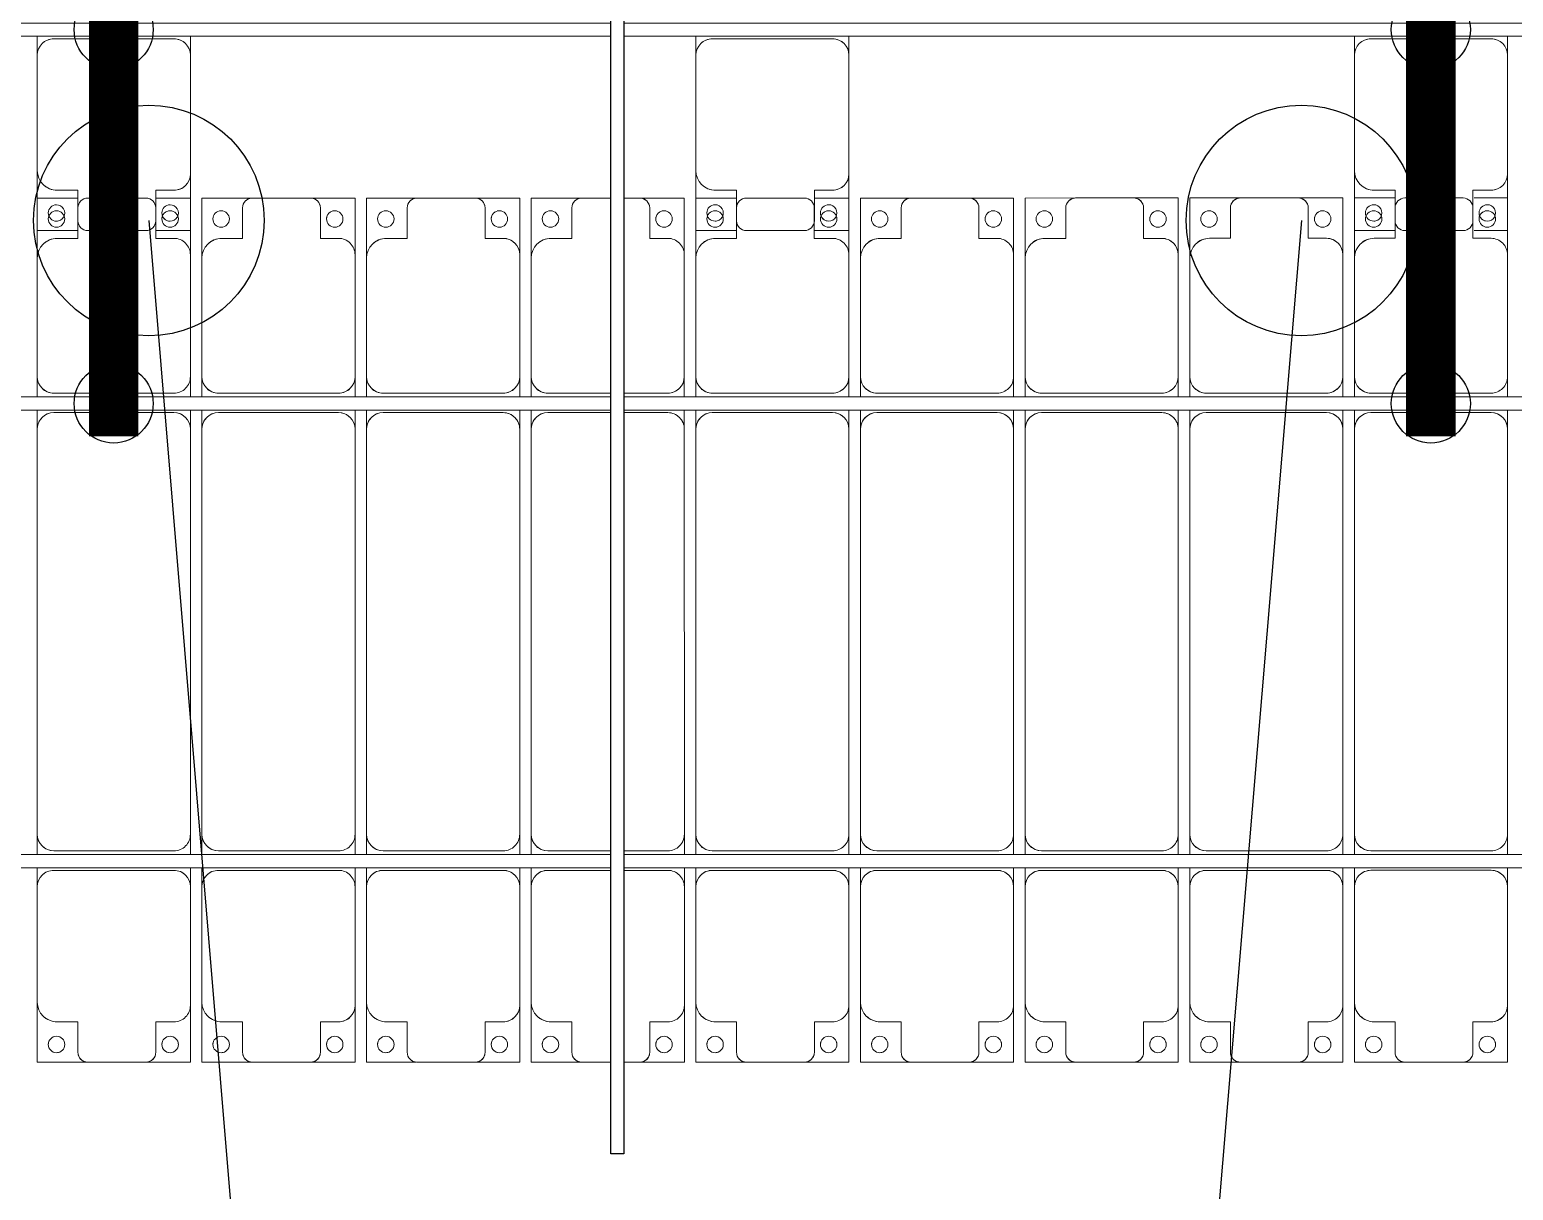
# Model space of a CAD drawing. Header units: millimetres. Extents: x -496478 to -186190, y -204059 to -87354.
# Drawn here: x -392996 to -388491, y -171108 to -167583 of the extents above; entities that cross this region are included whole.
import ezdxf

# ---------------------------------------------------------------- set-up
doc = ezdxf.new("R2010")
doc.units = ezdxf.units.MM
for name, color, linetype, lineweight in [('A-DETL-MBND', 5, 'Continuous', 9), ('A-GENM', 13, 'Continuous', 9), ('S-BEAM', 12, 'Continuous', 9)]:
    doc.layers.add(name, color=color, linetype=linetype, lineweight=lineweight)
for name, color, linetype in [('GC-BICH NEO', 6, 'Continuous'), ('GC-DAY NEO', 5, 'Continuous'), ('GC-HOP 40x60 GIA CUONG', 1, 'Continuous')]:
    doc.layers.add(name, color=color, linetype=linetype)

# ---------------------------------------------------------------- blocks, each defined once
blk = doc.blocks.new('Dải phao đi lại kèm đỡ invester - DẢI PHAO ĐI LẠI-18893-BỐ TRÍ KHUNG KẾT CẤU BÈ PIN 01')
at = {"layer": 'A-DETL-MBND', "color": 8}
for p, q in [((45758.4, 1312.2), (45881.8, 1312.2)), ((45758.4, 1129.7), (45758.4, 1312.2)), ((46088.2, 1312.2), (45911.8, 1312.2)), ((46118.2, 1312.2), (46223.4, 1312.2)), ((46223.4, 1312.2), (46223.4, 1139.7)), ((46258.4, 1312.2), (46411.8, 1312.2)), ((46258.4, 1129.7), (46258.4, 1312.2)), ((46411.8, 1312.2), (46258.4, 1312.2)), ((46588.2, 1312.2), (46411.8, 1312.2)), ((46588.2, 1312.2), (46723.4, 1312.2)), ((46723.4, 1312.2), (46588.2, 1312.2)), ((46723.4, 1312.2), (46723.4, 1139.7)), ((46758.4, 1312.2), (46910.1, 1312.2)), ((46758.4, 1129.7), (46758.4, 1312.2)), ((46910.1, 1312.2), (46758.4, 1312.2)), ((47088.2, 1312.2), (46911.8, 1312.2)), ((47088.2, 1312.2), (47223.4, 1312.2)), ((47223.4, 1312.2), (47088.2, 1312.2)), ((47223.4, 1312.2), (47223.4, 1139.7)), ((47258.4, 1312.2), (47411.8, 1312.2)), ((47258.4, 1129.7), (47258.4, 1312.2)), ((47411.8, 1312.2), (47258.4, 1312.2)), ((47500, 1312.2), (47411.8, 1312.2)), ((47588.2, 1312.2), (47540, 1312.2)), ((47588.2, 1312.2), (47723.4, 1312.2)), ((47723.4, 1312.2), (47588.2, 1312.2)), ((47723.4, 1312.2), (47723.4, 1139.7)), ((47758.4, 1312.2), (47881.8, 1312.2)), ((47758.4, 1129.7), (47758.4, 1312.2)), ((48088.2, 1312.2), (47911.8, 1312.2)), ((48118.2, 1312.2), (48223.4, 1312.2)), ((48223.4, 1312.2), (48223.4, 1139.7)), ((48258.4, 1312.2), (48411.8, 1312.2)), ((48258.4, 1129.7), (48258.4, 1312.2)), ((48411.8, 1312.2), (48258.4, 1312.2)), ((48588.2, 1312.2), (48411.8, 1312.2)), ((48588.2, 1312.2), (48723.4, 1312.2)), ((48723.4, 1312.2), (48588.2, 1312.2)), ((48723.4, 1312.2), (48723.4, 1139.7)), ((48758.4, 1312.2), (48911.8, 1312.2)), ((48758.4, 1129.7), (48758.4, 1312.2)), ((48911.8, 1312.2), (48758.4, 1312.2)), ((49088.2, 1312.2), (48911.8, 1312.2)), ((49088.2, 1312.2), (49223.4, 1312.2)), ((49223.4, 1312.2), (49088.2, 1312.2)), ((49223.4, 1312.2), (49223.4, 1139.7)), ((49258.4, 1312.2), (49411.8, 1312.2)), ((49258.4, 1129.7), (49258.4, 1312.2)), ((49411.8, 1312.2), (49258.4, 1312.2)), ((49588.2, 1312.2), (49411.8, 1312.2)), ((49588.2, 1312.2), (49723.4, 1312.2)), ((49723.4, 1312.2), (49588.2, 1312.2)), ((49723.4, 1312.2), (49723.4, 1139.7)), ((49758.4, 1312.2), (49881.8, 1312.2)), ((49758.4, 1129.7), (49758.4, 1312.2)), ((50088.2, 1312.2), (49911.8, 1312.2)), ((50121.9, 1312.2), (50223.4, 1312.2)), ((50223.4, 1312.2), (50223.4, 1139.7)), ((45881.8, 1282.2), (45881.8, 1189.7)), ((46118.2, 1189.7), (46118.2, 1282.2)), ((46381.8, 1282.2), (46381.8, 1189.7)), ((46618.2, 1189.7), (46618.2, 1282.2)), ((46881.8, 1282.2), (46881.8, 1189.7)), ((47118.2, 1189.7), (47118.2, 1282.2)), ((47381.8, 1282.2), (47381.8, 1189.7)), ((47618.2, 1189.7), (47618.2, 1282.2)), ((47881.8, 1282.2), (47881.8, 1189.7)), ((48118.2, 1189.7), (48118.2, 1282.2)), ((48381.8, 1282.2), (48381.8, 1189.7)), ((48618.2, 1189.7), (48618.2, 1282.2)), ((48881.8, 1282.2), (48881.8, 1189.7)), ((49118.2, 1189.7), (49118.2, 1282.2)), ((49381.8, 1282.2), (49381.8, 1189.7)), ((49618.2, 1189.7), (49618.2, 1282.2)), ((49881.8, 1282.2), (49881.8, 1189.7)), ((50118.2, 1189.7), (50118.2, 1282.2)), ((45881.8, 1189.7), (45818.4, 1189.7)), ((46173.4, 1189.7), (46118.2, 1189.7)), ((46381.8, 1189.7), (46318.4, 1189.7)), ((46673.4, 1189.7), (46618.2, 1189.7)), ((46881.8, 1189.7), (46818.4, 1189.7)), ((47173.4, 1189.7), (47118.2, 1189.7)), ((47381.8, 1189.7), (47318.4, 1189.7)), ((47673.4, 1189.7), (47618.2, 1189.7)), ((47881.8, 1189.7), (47818.4, 1189.7)), ((48173.4, 1189.7), (48118.2, 1189.7)), ((48381.8, 1189.7), (48318.4, 1189.7)), ((48673.4, 1189.7), (48618.2, 1189.7)), ((48881.8, 1189.7), (48818.4, 1189.7)), ((49173.4, 1189.7), (49118.2, 1189.7)), ((49381.8, 1189.7), (49318.4, 1189.7)), ((49673.4, 1189.7), (49618.2, 1189.7)), ((49881.8, 1189.7), (49818.4, 1189.7)), ((50173.4, 1189.7), (50118.2, 1189.7)), ((45758.4, 1129.7), (45758.4, 769.7)), ((46223.4, 769.7), (46223.4, 1139.7)), ((46258.4, 1129.7), (46258.4, 769.7)), ((46723.4, 769.7), (46723.4, 1139.7)), ((46758.4, 1129.7), (46758.4, 769.7)), ((47223.4, 769.7), (47223.4, 1139.7)), ((47258.4, 1129.7), (47258.4, 769.7)), ((47723.4, 769.7), (47723.4, 1139.7)), ((47758.4, 1129.7), (47758.4, 769.7)), ((48223.4, 769.7), (48223.4, 1139.7)), ((48258.4, 1129.7), (48258.4, 769.7)), ((48723.4, 769.7), (48723.4, 1139.7)), ((48758.4, 1129.7), (48758.4, 769.7)), ((49223.4, 769.7), (49223.4, 1139.7)), ((49258.4, 1129.7), (49258.4, 769.7)), ((49723.4, 769.7), (49723.4, 1139.7)), ((49758.4, 1129.7), (49758.4, 769.7)), ((50223.4, 769.7), (50223.4, 1139.7)), ((45758.4, 708), (45758.4, 769.7)), ((46223.4, 769.7), (46223.4, 708)), ((46258.4, 708), (46258.4, 769.7)), ((46723.4, 769.7), (46723.4, 708)), ((46758.4, 708), (46758.4, 769.7)), ((47223.4, 769.7), (47223.4, 708)), ((47258.4, 708), (47258.4, 769.7)), ((47723.4, 769.7), (47723.4, 708)), ((47758.4, 708), (47758.4, 769.7)), ((48223.4, 769.7), (48223.4, 708)), ((48258.4, 708), (48258.4, 769.7)), ((48723.4, 769.7), (48723.4, 708)), ((48758.4, 708), (48758.4, 769.7)), ((49223.4, 769.7), (49223.4, 708)), ((49258.4, 708), (49258.4, 769.7)), ((49723.4, 769.7), (49723.4, 708)), ((49758.4, 708), (49758.4, 769.7)), ((50223.4, 769.7), (50223.4, 708)), ((45808.4, 719.7), (46173.4, 719.7)), ((46308.4, 719.7), (46673.4, 719.7)), ((46808.4, 719.7), (47173.4, 719.7)), ((47308.4, 719.7), (47500, 719.7)), ((47540, 719.7), (47673.4, 719.7)), ((47808.4, 719.7), (48173.4, 719.7)), ((48308.4, 719.7), (48673.4, 719.7)), ((48808.4, 719.7), (49173.4, 719.7)), ((49308.4, 719.7), (49673.4, 719.7)), ((49808.4, 719.7), (50173.4, 719.7)), ((45758.4, 610.3), (45758.4, 668)), ((46173.4, 660.3), (45808.4, 660.3)), ((46223.4, 668), (46223.4, 610.3)), ((46258.4, 610.3), (46258.4, 668)), ((46673.4, 660.3), (46308.4, 660.3)), ((46723.4, 668), (46723.4, 610.3)), ((46758.4, 610.3), (46758.4, 668)), ((47173.4, 660.3), (46808.4, 660.3)), ((47223.4, 668), (47223.4, 610.3)), ((47258.4, 610.3), (47258.4, 668)), ((47500, 660.3), (47308.4, 660.3)), ((47673.4, 660.3), (47540, 660.3)), ((47723.4, 668), (47723.4, 610.3)), ((47758.4, 610.3), (47758.4, 668)), ((48173.4, 660.3), (47808.4, 660.3)), ((48223.4, 668), (48223.4, 610.3)), ((48258.4, 610.3), (48258.4, 668)), ((48673.4, 660.3), (48308.4, 660.3)), ((48723.4, 668), (48723.4, 610.3)), ((48758.4, 610.3), (48758.4, 668)), ((49173.4, 660.3), (48808.4, 660.3)), ((49223.4, 668), (49223.4, 610.3)), ((49258.4, 610.3), (49258.4, 668)), ((49673.4, 660.3), (49308.4, 660.3)), ((49723.4, 668), (49723.4, 610.3)), ((49758.4, 610.3), (49758.4, 668)), ((50173.4, 660.3), (49808.4, 660.3)), ((50223.4, 668), (50223.4, 610.3)), ((45758.4, 610.3), (45758.4, -620.3)), ((46223.4, -620.3), (46223.4, 610.3)), ((46258.4, 610.3), (46258.4, -620.3)), ((46723.4, -620.3), (46723.4, 610.3)), ((46758.4, 610.3), (46758.4, -620.3)), ((47223.4, -620.3), (47223.4, 610.3)), ((47258.4, 610.3), (47258.4, -620.3)), ((47723.4, -620.3), (47723.4, 610.3)), ((47758.4, 610.3), (47758.4, -620.3)), ((48223.4, -620.3), (48223.4, 610.3)), ((48258.4, 610.3), (48258.4, -620.3)), ((48723.4, -620.3), (48723.4, 610.3)), ((48758.4, 610.3), (48758.4, -620.3)), ((49223.4, -620.3), (49223.4, 610.3)), ((49258.4, 610.3), (49258.4, -620.3)), ((49723.4, -620.3), (49723.4, 610.3)), ((49758.4, 610.3), (49758.4, -620.3)), ((50223.4, -620.3), (50223.4, 610.3)), ((45758.4, -682), (45758.4, -620.3)), ((46223.4, -620.3), (46223.4, -682)), ((46258.4, -682), (46258.4, -620.3)), ((46723.4, -620.3), (46723.4, -682)), ((46758.4, -682), (46758.4, -620.3)), ((47223.4, -620.3), (47223.4, -682)), ((47258.4, -682), (47258.4, -620.3)), ((47723.4, -620.3), (47723.4, -682)), ((47758.4, -682), (47758.4, -620.3)), ((48223.4, -620.3), (48223.4, -682)), ((48258.4, -682), (48258.4, -620.3)), ((48723.4, -620.3), (48723.4, -682)), ((48758.4, -682), (48758.4, -620.3)), ((49223.4, -620.3), (49223.4, -682)), ((49258.4, -682), (49258.4, -620.3)), ((49723.4, -620.3), (49723.4, -682)), ((49758.4, -682), (49758.4, -620.3)), ((50223.4, -620.3), (50223.4, -682)), ((45808.4, -670.3), (46173.4, -670.3)), ((46308.4, -670.3), (46673.4, -670.3)), ((46808.4, -670.3), (47173.4, -670.3)), ((47308.4, -670.3), (47500, -670.3)), ((47540, -670.3), (47673.4, -670.3)), ((47808.4, -670.3), (48173.4, -670.3)), ((48308.4, -670.3), (48673.4, -670.3)), ((48808.4, -670.3), (49173.4, -670.3)), ((49308.4, -670.3), (49673.4, -670.3)), ((49808.4, -670.3), (50173.4, -670.3)), ((45758.4, -779.7), (45758.4, -722)), ((46173.4, -729.7), (45808.4, -729.7)), ((46223.4, -722), (46223.4, -779.7)), ((46258.4, -779.7), (46258.4, -722)), ((46673.4, -729.7), (46308.4, -729.7)), ((46723.4, -722), (46723.4, -779.7)), ((46758.4, -779.7), (46758.4, -722)), ((47173.4, -729.7), (46808.4, -729.7)), ((47223.4, -722), (47223.4, -779.7)), ((47258.4, -779.7), (47258.4, -722)), ((47500, -729.7), (47308.4, -729.7)), ((47673.4, -729.7), (47540, -729.7)), ((47723.4, -722), (47723.4, -779.7)), ((47758.4, -779.7), (47758.4, -722)), ((48173.4, -729.7), (47808.4, -729.7)), ((48223.4, -722), (48223.4, -779.7)), ((48258.4, -779.7), (48258.4, -722)), ((48673.4, -729.7), (48308.4, -729.7)), ((48723.4, -722), (48723.4, -779.7)), ((48758.4, -779.7), (48758.4, -722)), ((49173.4, -729.7), (48808.4, -729.7)), ((49223.4, -722), (49223.4, -779.7)), ((49258.4, -779.7), (49258.4, -722)), ((49673.4, -729.7), (49308.4, -729.7)), ((49723.4, -722), (49723.4, -779.7)), ((49758.4, -779.7), (49758.4, -722)), ((50173.4, -729.7), (49808.4, -729.7)), ((50223.4, -722), (50223.4, -779.7)), ((45758.4, -779.7), (45758.4, -1129.7)), ((46223.4, -1139.7), (46223.4, -779.7)), ((46258.4, -779.7), (46258.4, -1129.7)), ((46723.4, -1139.7), (46723.4, -779.7)), ((46758.4, -779.7), (46758.4, -1129.7)), ((47223.4, -1139.7), (47223.4, -779.7)), ((47258.4, -779.7), (47258.4, -1129.7)), ((47723.4, -1139.7), (47723.4, -779.7)), ((47758.4, -779.7), (47758.4, -1129.7)), ((48223.4, -1139.7), (48223.4, -779.7)), ((48258.4, -779.7), (48258.4, -1129.7)), ((48723.4, -1139.7), (48723.4, -779.7)), ((48758.4, -779.7), (48758.4, -1129.7)), ((49223.4, -1139.7), (49223.4, -779.7)), ((49258.4, -779.7), (49258.4, -1129.7)), ((49723.4, -1139.7), (49723.4, -779.7)), ((49758.4, -779.7), (49758.4, -1129.7)), ((50223.4, -1139.7), (50223.4, -779.7)), ((45758.4, -1312.2), (45758.4, -1129.7)), ((46223.4, -1139.7), (46223.4, -1312.2)), ((46258.4, -1312.2), (46258.4, -1129.7)), ((46723.4, -1139.7), (46723.4, -1312.2)), ((46758.4, -1312.2), (46758.4, -1129.7)), ((47223.4, -1139.7), (47223.4, -1312.2)), ((47258.4, -1312.2), (47258.4, -1129.7)), ((47723.4, -1139.7), (47723.4, -1312.2)), ((47758.4, -1312.2), (47758.4, -1129.7)), ((48223.4, -1139.7), (48223.4, -1312.2)), ((48258.4, -1312.2), (48258.4, -1129.7)), ((48723.4, -1139.7), (48723.4, -1312.2)), ((48758.4, -1312.2), (48758.4, -1129.7)), ((49223.4, -1139.7), (49223.4, -1312.2)), ((49258.4, -1312.2), (49258.4, -1129.7)), ((49723.4, -1139.7), (49723.4, -1312.2)), ((49758.4, -1312.2), (49758.4, -1129.7)), ((50223.4, -1139.7), (50223.4, -1312.2)), ((45818.4, -1189.7), (45881.8, -1189.7)), ((45881.8, -1189.7), (45881.8, -1282.2)), ((46118.2, -1282.2), (46118.2, -1189.7)), ((46118.2, -1189.7), (46173.4, -1189.7)), ((46318.4, -1189.7), (46381.8, -1189.7)), ((46381.8, -1189.7), (46381.8, -1282.2)), ((46618.2, -1282.2), (46618.2, -1189.7)), ((46618.2, -1189.7), (46673.4, -1189.7)), ((46818.4, -1189.7), (46881.8, -1189.7)), ((46881.8, -1189.7), (46881.8, -1282.2)), ((47118.2, -1282.2), (47118.2, -1189.7)), ((47118.2, -1189.7), (47173.4, -1189.7)), ((47318.4, -1189.7), (47381.8, -1189.7)), ((47381.8, -1189.7), (47381.8, -1282.2)), ((47618.2, -1282.2), (47618.2, -1189.7)), ((47618.2, -1189.7), (47673.4, -1189.7)), ((47818.4, -1189.7), (47881.8, -1189.7)), ((47881.8, -1189.7), (47881.8, -1282.2)), ((48118.2, -1282.2), (48118.2, -1189.7)), ((48118.2, -1189.7), (48173.4, -1189.7)), ((48318.4, -1189.7), (48381.8, -1189.7)), ((48381.8, -1189.7), (48381.8, -1282.2)), ((48618.2, -1282.2), (48618.2, -1189.7)), ((48618.2, -1189.7), (48673.4, -1189.7)), ((48818.4, -1189.7), (48881.8, -1189.7)), ((48881.8, -1189.7), (48881.8, -1282.2)), ((49118.2, -1282.2), (49118.2, -1189.7)), ((49118.2, -1189.7), (49173.4, -1189.7)), ((49318.4, -1189.7), (49381.8, -1189.7)), ((49381.8, -1189.7), (49381.8, -1282.2)), ((49618.2, -1282.2), (49618.2, -1189.7)), ((49618.2, -1189.7), (49673.4, -1189.7)), ((49818.4, -1189.7), (49881.8, -1189.7)), ((49881.8, -1189.7), (49881.8, -1282.2)), ((50118.2, -1282.2), (50118.2, -1189.7)), ((50118.2, -1189.7), (50173.4, -1189.7)), ((45911.8, -1312.2), (45758.4, -1312.2)), ((45758.4, -1312.2), (45911.8, -1312.2)), ((45911.8, -1312.2), (46088.2, -1312.2)), ((46223.4, -1312.2), (46088.2, -1312.2)), ((46088.2, -1312.2), (46223.4, -1312.2)), ((46411.8, -1312.2), (46258.4, -1312.2)), ((46258.4, -1312.2), (46411.8, -1312.2)), ((46411.8, -1312.2), (46588.2, -1312.2)), ((46723.4, -1312.2), (46588.2, -1312.2)), ((46588.2, -1312.2), (46723.4, -1312.2)), ((46910.1, -1312.2), (46758.4, -1312.2)), ((46758.4, -1312.2), (46910.1, -1312.2)), ((46911.8, -1312.2), (47088.2, -1312.2)), ((47223.4, -1312.2), (47088.2, -1312.2)), ((47088.2, -1312.2), (47223.4, -1312.2)), ((47411.8, -1312.2), (47258.4, -1312.2)), ((47258.4, -1312.2), (47411.8, -1312.2)), ((47411.8, -1312.2), (47500, -1312.2)), ((47540, -1312.2), (47588.2, -1312.2)), ((47723.4, -1312.2), (47588.2, -1312.2)), ((47588.2, -1312.2), (47723.4, -1312.2)), ((47911.8, -1312.2), (47758.4, -1312.2)), ((47758.4, -1312.2), (47911.8, -1312.2)), ((47911.8, -1312.2), (48088.2, -1312.2)), ((48223.4, -1312.2), (48088.2, -1312.2)), ((48088.2, -1312.2), (48223.4, -1312.2)), ((48411.8, -1312.2), (48258.4, -1312.2)), ((48258.4, -1312.2), (48411.8, -1312.2)), ((48411.8, -1312.2), (48588.2, -1312.2)), ((48723.4, -1312.2), (48588.2, -1312.2)), ((48588.2, -1312.2), (48723.4, -1312.2)), ((48911.8, -1312.2), (48758.4, -1312.2)), ((48758.4, -1312.2), (48911.8, -1312.2)), ((48911.8, -1312.2), (49088.2, -1312.2)), ((49223.4, -1312.2), (49088.2, -1312.2)), ((49088.2, -1312.2), (49223.4, -1312.2)), ((49411.8, -1312.2), (49258.4, -1312.2)), ((49258.4, -1312.2), (49411.8, -1312.2)), ((49411.8, -1312.2), (49588.2, -1312.2)), ((49723.4, -1312.2), (49588.2, -1312.2)), ((49588.2, -1312.2), (49723.4, -1312.2)), ((49911.8, -1312.2), (49758.4, -1312.2)), ((49758.4, -1312.2), (49911.8, -1312.2)), ((49911.8, -1312.2), (50088.2, -1312.2)), ((50223.4, -1312.2), (50088.2, -1312.2)), ((50088.2, -1312.2), (50223.4, -1312.2))]:
    blk.add_line(p, q, dxfattribs=at)
for centre, radius, start, end in [((45911.8, 1282.2), 30, 90, 180), ((46088.2, 1282.2), 30, 0, 90), ((46411.8, 1282.2), 30, 90, 180), ((46411.8, 1282.2), 30, 90, 165), ((46411.8, 1282.2), 30, 90, 105), ((46411.8, 1282.2), 30, 90, 105), ((46588.2, 1282.2), 30, 0, 90), ((46588.2, 1282.2), 30, 75, 90), ((46588.2, 1282.2), 30, 15, 90), ((46588.2, 1282.2), 30, 75, 90), ((46911.8, 1282.2), 30, 90, 180), ((46911.8, 1282.2), 30, 93.255, 165), ((46911.8, 1282.2), 30, 93.255, 105), ((46911.8, 1282.2), 30, 93.255, 105), ((47088.2, 1282.2), 30, 0, 90), ((47088.2, 1282.2), 30, 75, 90), ((47088.2, 1282.2), 30, 15, 90), ((47088.2, 1282.2), 30, 75, 90), ((47411.8, 1282.2), 30, 90, 180), ((47411.8, 1282.2), 30, 90, 165), ((47411.8, 1282.2), 30, 90, 105), ((47411.8, 1282.2), 30, 90, 105), ((47588.2, 1282.2), 30, 0, 90), ((47588.2, 1282.2), 30, 75, 90), ((47588.2, 1282.2), 30, 15, 90), ((47588.2, 1282.2), 30, 75, 90), ((47911.8, 1282.2), 30, 90, 180), ((48088.2, 1282.2), 30, 0, 90), ((48411.8, 1282.2), 30, 90, 180), ((48411.8, 1282.2), 30, 90, 165), ((48411.8, 1282.2), 30, 90, 105), ((48411.8, 1282.2), 30, 90, 105), ((48588.2, 1282.2), 30, 0, 90), ((48588.2, 1282.2), 30, 75, 90), ((48588.2, 1282.2), 30, 15, 90), ((48588.2, 1282.2), 30, 75, 90), ((48911.8, 1282.2), 30, 90, 180), ((48911.8, 1282.2), 30, 90, 165), ((48911.8, 1282.2), 30, 90, 105), ((48911.8, 1282.2), 30, 90, 105), ((49088.2, 1282.2), 30, 360, 90), ((49088.2, 1282.2), 30, 75, 90), ((49088.2, 1282.2), 30, 15, 90), ((49088.2, 1282.2), 30, 75, 90), ((49411.8, 1282.2), 30, 90, 180), ((49411.8, 1282.2), 30, 90, 165), ((49411.8, 1282.2), 30, 90, 105), ((49411.8, 1282.2), 30, 90, 105), ((49588.2, 1282.2), 30, 0, 90), ((49588.2, 1282.2), 30, 75, 90), ((49588.2, 1282.2), 30, 15, 90), ((49588.2, 1282.2), 30, 75, 90), ((49911.8, 1282.2), 30, 90, 180), ((50088.2, 1282.2), 30, 0, 90), ((45816.8, 1248.6), 25, 90, 270), ((45816.8, 1248.6), 25, 270, 90), ((46161.8, 1248.6), 25, 90, 270), ((46161.8, 1248.6), 25, 120, 135), ((46161.8, 1248.6), 25, 90, 105), ((46161.8, 1248.6), 25, 270, 90), ((46316.8, 1248.6), 25, 90, 270), ((46316.8, 1248.6), 25, 270, 90), ((46661.8, 1248.6), 25, 90, 270), ((46661.8, 1248.6), 25, 120, 135), ((46661.8, 1248.6), 25, 90, 105), ((46661.8, 1248.6), 25, 270, 90), ((46816.8, 1248.6), 25, 90, 270), ((46816.8, 1248.6), 25, 270, 90), ((47161.8, 1248.6), 25, 90, 270), ((47161.8, 1248.6), 25, 120, 135), ((47161.8, 1248.6), 25, 90, 105), ((47161.8, 1248.6), 25, 270, 90), ((47316.8, 1248.6), 25, 90, 270), ((47316.8, 1248.6), 25, 270, 90), ((47661.8, 1248.6), 25, 90, 270), ((47661.8, 1248.6), 25, 120, 135), ((47661.8, 1248.6), 25, 90, 105), ((47661.8, 1248.6), 25, 270, 90), ((47816.8, 1248.6), 25, 90, 270), ((47816.8, 1248.6), 25, 270, 90), ((48161.8, 1248.6), 25, 90, 270), ((48161.8, 1248.6), 25, 120, 135), ((48161.8, 1248.6), 25, 90, 105), ((48161.8, 1248.6), 25, 270, 90), ((48316.8, 1248.6), 25, 90, 270), ((48316.8, 1248.6), 25, 270, 90), ((48661.8, 1248.6), 25, 90, 270), ((48661.8, 1248.6), 25, 120, 135), ((48661.8, 1248.6), 25, 90, 105), ((48661.8, 1248.6), 25, 270, 90), ((48816.8, 1248.6), 25, 90, 270), ((48816.8, 1248.6), 25, 270, 90), ((49161.8, 1248.6), 25, 90, 270), ((49161.8, 1248.6), 25, 120, 135), ((49161.8, 1248.6), 25, 90, 105), ((49161.8, 1248.6), 25, 270, 90), ((49316.8, 1248.6), 25, 90, 270), ((49316.8, 1248.6), 25, 270, 90), ((49661.8, 1248.6), 25, 90, 270), ((49661.8, 1248.6), 25, 120, 135), ((49661.8, 1248.6), 25, 90, 105), ((49661.8, 1248.6), 25, 270, 90), ((49816.8, 1248.6), 25, 90, 270), ((49816.8, 1248.6), 25, 270, 90), ((50161.8, 1248.6), 25, 90, 270), ((50161.8, 1248.6), 25, 120, 135), ((50161.8, 1248.6), 25, 90, 105), ((50161.8, 1248.6), 25, 270, 90), ((46161.8, 1248.6), 25, 150, 180), ((46661.8, 1248.6), 25, 150, 180), ((47161.8, 1248.6), 25, 150, 180), ((47661.8, 1248.6), 25, 150, 180), ((48161.8, 1248.6), 25, 150, 180), ((48661.8, 1248.6), 25, 150, 180), ((49161.8, 1248.6), 25, 150, 180), ((49661.8, 1248.6), 25, 150, 180), ((50161.8, 1248.6), 25, 150, 180), ((45818.4, 1129.7), 60, 90, 180), ((45818.4, 1129.7), 60, 90, 135), ((46173.4, 1139.7), 50, 360, 90), ((46173.4, 1139.7), 50, 45, 90), ((46318.4, 1129.7), 60, 90, 180), ((46318.4, 1129.7), 60, 90, 135), ((46673.4, 1139.7), 50, 360, 90), ((46673.4, 1139.7), 50, 45, 90), ((46818.4, 1129.7), 60, 90, 180), ((46818.4, 1129.7), 60, 90, 135), ((47173.4, 1139.7), 50, 0, 90), ((47173.4, 1139.7), 50, 45, 90), ((47318.4, 1129.7), 60, 90, 180), ((47318.4, 1129.7), 60, 90, 135), ((47673.4, 1139.7), 50, 360, 90), ((47673.4, 1139.7), 50, 45, 90), ((47818.4, 1129.7), 60, 90, 180), ((47818.4, 1129.7), 60, 90, 135), ((48173.4, 1139.7), 50, 360, 90), ((48173.4, 1139.7), 50, 45, 90), ((48318.4, 1129.7), 60, 90, 180), ((48318.4, 1129.7), 60, 90, 135), ((48673.4, 1139.7), 50, 360, 90), ((48673.4, 1139.7), 50, 45, 90), ((48818.4, 1129.7), 60, 90, 180), ((48818.4, 1129.7), 60, 90, 135), ((49173.4, 1139.7), 50, 0, 90), ((49173.4, 1139.7), 50, 45, 90), ((49318.4, 1129.7), 60, 90, 180), ((49318.4, 1129.7), 60, 90, 135), ((49673.4, 1139.7), 50, 0, 90), ((49673.4, 1139.7), 50, 45, 90), ((49818.4, 1129.7), 60, 90, 180), ((49818.4, 1129.7), 60, 90, 135), ((50173.4, 1139.7), 50, 360, 90), ((50173.4, 1139.7), 50, 45, 90), ((45808.4, 769.7), 50, 180, 270), ((46173.4, 769.7), 50, 270, 0), ((46308.4, 769.7), 50, 180, 270), ((46673.4, 769.7), 50, 270, 360), ((46808.4, 769.7), 50, 180, 270), ((47173.4, 769.7), 50, 270, 360), ((47308.4, 769.7), 50, 180, 270), ((47673.4, 769.7), 50, 270, 360), ((47808.4, 769.7), 50, 180, 270), ((48173.4, 769.7), 50, 270, 360), ((48308.4, 769.7), 50, 180, 270), ((48673.4, 769.7), 50, 270, 0), ((48808.4, 769.7), 50, 180, 270), ((49173.4, 769.7), 50, 270, 360), ((49308.4, 769.7), 50, 180, 270), ((49673.4, 769.7), 50, 270, 360), ((49808.4, 769.7), 50, 180, 270), ((50173.4, 769.7), 50, 270, 0), ((45808.4, 769.7), 50, 225, 270), ((46173.4, 769.7), 50, 270, 315), ((46308.4, 769.7), 50, 225, 270), ((46673.4, 769.7), 50, 270, 315), ((46808.4, 769.7), 50, 225, 270), ((47173.4, 769.7), 50, 270, 315), ((47308.4, 769.7), 50, 225, 270), ((47673.4, 769.7), 50, 270, 315), ((47808.4, 769.7), 50, 225, 270), ((48173.4, 769.7), 50, 270, 315), ((48308.4, 769.7), 50, 225, 270), ((48673.4, 769.7), 50, 270, 315), ((48808.4, 769.7), 50, 225, 270), ((49173.4, 769.7), 50, 270, 315), ((49308.4, 769.7), 50, 225, 270), ((49673.4, 769.7), 50, 270, 315), ((49808.4, 769.7), 50, 225, 270), ((50173.4, 769.7), 50, 270, 315), ((45808.4, 610.3), 50, 90, 180), ((45808.4, 610.3), 50, 105, 180), ((46173.4, 610.3), 50, 0, 90), ((46173.4, 610.3), 50, 15, 90), ((46308.4, 610.3), 50, 90, 180), ((46308.4, 610.3), 50, 105, 180), ((46673.4, 610.3), 50, 0, 90), ((46673.4, 610.3), 50, 15, 90), ((46808.4, 610.3), 50, 90, 180), ((46808.4, 610.3), 50, 105, 180), ((47173.4, 610.3), 50, 360, 90), ((47173.4, 610.3), 50, 15, 90), ((47308.4, 610.3), 50, 90, 180), ((47308.4, 610.3), 50, 105, 180), ((47673.4, 610.3), 50, 360, 90), ((47673.4, 610.3), 50, 45, 90), ((47673.4, 610.3), 50, 15, 30), ((47808.4, 610.3), 50, 90, 180), ((47808.4, 610.3), 50, 105, 180), ((48173.4, 610.3), 50, 0, 90), ((48173.4, 610.3), 50, 15, 90), ((48308.4, 610.3), 50, 90, 180), ((48308.4, 610.3), 50, 105, 180), ((48673.4, 610.3), 50, 0, 90), ((48673.4, 610.3), 50, 15, 90), ((48808.4, 610.3), 50, 90, 180), ((48808.4, 610.3), 50, 105, 180), ((49173.4, 610.3), 50, 360, 90), ((49173.4, 610.3), 50, 15, 90), ((49308.4, 610.3), 50, 90, 180), ((49308.4, 610.3), 50, 105, 180), ((49673.4, 610.3), 50, 0, 90), ((49673.4, 610.3), 50, 15, 90), ((49808.4, 610.3), 50, 90, 180), ((49808.4, 610.3), 50, 105, 180), ((50173.4, 610.3), 50, 0, 90), ((50173.4, 610.3), 50, 15, 90), ((45808.4, -620.3), 50, 180, 270), ((46173.4, -620.3), 50, 270, 0), ((46173.4, -620.3), 50, 270, 0), ((46308.4, -620.3), 50, 180, 270), ((46673.4, -620.3), 50, 270, 0), ((46673.4, -620.3), 50, 270, 0), ((46808.4, -620.3), 50, 180, 270), ((47173.4, -620.3), 50, 270, 0), ((47173.4, -620.3), 50, 270, 0), ((47308.4, -620.3), 50, 180, 270), ((47673.4, -620.3), 50, 270, 0), ((47673.4, -620.3), 50, 323.0048, 0), ((47808.4, -620.3), 50, 180, 270), ((48173.4, -620.3), 50, 270, 0), ((48173.4, -620.3), 50, 270, 0), ((48308.4, -620.3), 50, 180, 270), ((48673.4, -620.3), 50, 270, 0), ((48673.4, -620.3), 50, 270, 0), ((48808.4, -620.3), 50, 180, 270), ((49173.4, -620.3), 50, 270, 0), ((49173.4, -620.3), 50, 270, 0), ((49308.4, -620.3), 50, 180, 270), ((49673.4, -620.3), 50, 270, 0), ((49673.4, -620.3), 50, 270, 0), ((49808.4, -620.3), 50, 180, 270), ((50173.4, -620.3), 50, 270, 0), ((50173.4, -620.3), 50, 270, 0), ((45808.4, -620.3), 50, 195, 270), ((46308.4, -620.3), 50, 195, 270), ((46808.4, -620.3), 50, 195, 270), ((47308.4, -620.3), 50, 195, 270), ((47673.4, -620.3), 50, 270, 315), ((47808.4, -620.3), 50, 195, 270), ((48308.4, -620.3), 50, 195, 270), ((48808.4, -620.3), 50, 195, 270), ((49308.4, -620.3), 50, 195, 270), ((49808.4, -620.3), 50, 195, 270), ((45808.4, -779.7), 50, 90, 180), ((45808.4, -779.7), 50, 90, 135), ((46173.4, -779.7), 50, 0, 90), ((46173.4, -779.7), 50, 45, 90), ((46308.4, -779.7), 50, 90, 180), ((46308.4, -779.7), 50, 90, 135), ((46673.4, -779.7), 50, 360, 90), ((46673.4, -779.7), 50, 45, 90), ((46808.4, -779.7), 50, 90, 180), ((46808.4, -779.7), 50, 90, 135), ((47173.4, -779.7), 50, 0, 90), ((47173.4, -779.7), 50, 45, 90), ((47308.4, -779.7), 50, 90, 180), ((47308.4, -779.7), 50, 90, 135), ((47673.4, -779.7), 50, 360, 90), ((47673.4, -779.7), 50, 45, 90), ((47808.4, -779.7), 50, 90, 180), ((47808.4, -779.7), 50, 90, 135), ((48173.4, -779.7), 50, 0, 90), ((48173.4, -779.7), 50, 45, 90), ((48308.4, -779.7), 50, 90, 180), ((48308.4, -779.7), 50, 90, 135), ((48673.4, -779.7), 50, 0, 90), ((48673.4, -779.7), 50, 45, 90), ((48808.4, -779.7), 50, 90, 180), ((48808.4, -779.7), 50, 90, 135), ((49173.4, -779.7), 50, 0, 90), ((49173.4, -779.7), 50, 45, 90), ((49308.4, -779.7), 50, 90, 180), ((49308.4, -779.7), 50, 90, 135), ((49673.4, -779.7), 50, 0, 90), ((49673.4, -779.7), 50, 45, 90), ((49808.4, -779.7), 50, 90, 180), ((49808.4, -779.7), 50, 90, 135), ((50173.4, -779.7), 50, 0, 90), ((50173.4, -779.7), 50, 45, 90), ((45818.4, -1129.7), 60, 180, 270), ((46173.4, -1139.7), 50, 270, 0), ((46318.4, -1129.7), 60, 180, 270), ((46673.4, -1139.7), 50, 270, 360), ((46818.4, -1129.7), 60, 180, 270), ((47173.4, -1139.7), 50, 270, 360), ((47318.4, -1129.7), 60, 180, 270), ((47673.4, -1139.7), 50, 270, 0), ((47818.4, -1129.7), 60, 180, 270), ((48173.4, -1139.7), 50, 270, 0), ((48318.4, -1129.7), 60, 180, 270), ((48673.4, -1139.7), 50, 270, 0), ((48818.4, -1129.7), 60, 180, 270), ((49173.4, -1139.7), 50, 270, 0), ((49318.4, -1129.7), 60, 180, 270), ((49673.4, -1139.7), 50, 270, 0), ((49818.4, -1129.7), 60, 180, 270), ((50173.4, -1139.7), 50, 270, 360), ((45818.4, -1129.7), 60, 225, 270), ((46173.4, -1139.7), 50, 270, 315), ((46318.4, -1129.7), 60, 225, 270), ((46673.4, -1139.7), 50, 270, 315), ((46818.4, -1129.7), 60, 225, 270), ((47173.4, -1139.7), 50, 270, 315), ((47318.4, -1129.7), 60, 225, 270), ((47673.4, -1139.7), 50, 270, 315), ((47818.4, -1129.7), 60, 225, 270), ((48173.4, -1139.7), 50, 270, 315), ((48318.4, -1129.7), 60, 225, 270), ((48673.4, -1139.7), 50, 270, 315), ((48818.4, -1129.7), 60, 225, 270), ((49173.4, -1139.7), 50, 270, 315), ((49318.4, -1129.7), 60, 225, 270), ((49673.4, -1139.7), 50, 270, 315), ((49818.4, -1129.7), 60, 225, 270), ((50173.4, -1139.7), 50, 270, 315), ((45816.8, -1258.6), 25, 90, 270), ((45816.8, -1258.6), 25, 165, 180), ((45816.8, -1258.6), 25, 270, 90), ((46161.8, -1258.6), 25, 90, 270), ((46161.8, -1258.6), 25, 165, 270), ((46161.8, -1258.6), 25, 270, 90), ((46161.8, -1258.6), 25, 0, 15), ((46316.8, -1258.6), 25, 90, 270), ((46316.8, -1258.6), 25, 165, 180), ((46316.8, -1258.6), 25, 270, 90), ((46661.8, -1258.6), 25, 90, 270), ((46661.8, -1258.6), 25, 165, 270), ((46661.8, -1258.6), 25, 270, 90), ((46661.8, -1258.6), 25, 360, 15), ((46816.8, -1258.6), 25, 90, 270), ((46816.8, -1258.6), 25, 165, 180), ((46816.8, -1258.6), 25, 270, 90), ((47161.8, -1258.6), 25, 90, 270), ((47161.8, -1258.6), 25, 165, 270), ((47161.8, -1258.6), 25, 270, 90), ((47161.8, -1258.6), 25, 0, 15), ((47316.8, -1258.6), 25, 90, 270), ((47316.8, -1258.6), 25, 165, 180), ((47316.8, -1258.6), 25, 270, 90), ((47661.8, -1258.6), 25, 90, 270), ((47661.8, -1258.6), 25, 165, 270), ((47661.8, -1258.6), 25, 270, 90), ((47661.8, -1258.6), 25, 0, 15), ((47816.8, -1258.6), 25, 90, 270), ((47816.8, -1258.6), 25, 165, 180), ((47816.8, -1258.6), 25, 270, 90), ((48161.8, -1258.6), 25, 90, 270), ((48161.8, -1258.6), 25, 165, 270), ((48161.8, -1258.6), 25, 270, 90), ((48161.8, -1258.6), 25, 0, 15), ((48316.8, -1258.6), 25, 90, 270), ((48316.8, -1258.6), 25, 165, 180), ((48316.8, -1258.6), 25, 270, 90), ((48661.8, -1258.6), 25, 90, 270), ((48661.8, -1258.6), 25, 165, 270), ((48661.8, -1258.6), 25, 270, 90), ((48661.8, -1258.6), 25, 360, 15), ((48816.8, -1258.6), 25, 90, 270), ((48816.8, -1258.6), 25, 165, 180), ((48816.8, -1258.6), 25, 270, 90), ((49161.8, -1258.6), 25, 90, 270), ((49161.8, -1258.6), 25, 165, 270), ((49161.8, -1258.6), 25, 270, 90), ((49161.8, -1258.6), 25, 360, 15), ((49316.8, -1258.6), 25, 90, 270), ((49316.8, -1258.6), 25, 165, 180), ((49316.8, -1258.6), 25, 270, 90), ((49661.8, -1258.6), 25, 90, 270), ((49661.8, -1258.6), 25, 165, 270), ((49661.8, -1258.6), 25, 270, 90), ((49661.8, -1258.6), 25, 0, 15), ((49816.8, -1258.6), 25, 90, 270), ((49816.8, -1258.6), 25, 165, 180), ((49816.8, -1258.6), 25, 270, 90), ((50161.8, -1258.6), 25, 90, 270), ((50161.8, -1258.6), 25, 165, 270), ((50161.8, -1258.6), 25, 270, 90), ((50161.8, -1258.6), 25, 0, 15), ((45816.8, -1258.6), 25, 270, 285), ((45911.8, -1282.2), 30, 180, 270), ((45911.8, -1282.2), 30, 195, 270), ((46088.2, -1282.2), 30, 270, 0), ((46088.2, -1282.2), 30, 270, 345), ((46088.2, -1282.2), 30, 315, 330), ((46088.2, -1282.2), 30, 315, 330), ((46316.8, -1258.6), 25, 270, 285), ((46411.8, -1282.2), 30, 180, 270), ((46411.8, -1282.2), 30, 195, 270), ((46588.2, -1282.2), 30, 270, 360), ((46588.2, -1282.2), 30, 270, 345), ((46588.2, -1282.2), 30, 315, 330), ((46588.2, -1282.2), 30, 315, 330), ((46816.8, -1258.6), 25, 270, 285), ((46911.8, -1282.2), 30, 180, 270), ((46911.8, -1282.2), 30, 195, 266.6779), ((47088.2, -1282.2), 30, 270, 360), ((47088.2, -1282.2), 30, 270, 345), ((47088.2, -1282.2), 30, 315, 330), ((47088.2, -1282.2), 30, 315, 330), ((47316.8, -1258.6), 25, 270, 285), ((47411.8, -1282.2), 30, 180, 270), ((47411.8, -1282.2), 30, 195, 270), ((47588.2, -1282.2), 30, 270, 0), ((47588.2, -1282.2), 30, 270, 345), ((47588.2, -1282.2), 30, 315, 330), ((47588.2, -1282.2), 30, 315, 330), ((47816.8, -1258.6), 25, 270, 285), ((47911.8, -1282.2), 30, 180, 270), ((47911.8, -1282.2), 30, 195, 270), ((48088.2, -1282.2), 30, 270, 360), ((48088.2, -1282.2), 30, 270, 345), ((48088.2, -1282.2), 30, 315, 330), ((48088.2, -1282.2), 30, 315, 330), ((48316.8, -1258.6), 25, 270, 285), ((48411.8, -1282.2), 30, 180, 270), ((48411.8, -1282.2), 30, 195, 270), ((48588.2, -1282.2), 30, 270, 360), ((48588.2, -1282.2), 30, 270, 345), ((48588.2, -1282.2), 30, 315, 330), ((48588.2, -1282.2), 30, 315, 330), ((48816.8, -1258.6), 25, 270, 285), ((48911.8, -1282.2), 30, 180, 270), ((48911.8, -1282.2), 30, 195, 270), ((49088.2, -1282.2), 30, 270, 360), ((49088.2, -1282.2), 30, 270, 345), ((49088.2, -1282.2), 30, 315, 330), ((49088.2, -1282.2), 30, 315, 330), ((49316.8, -1258.6), 25, 270, 285), ((49411.8, -1282.2), 30, 180, 270), ((49411.8, -1282.2), 30, 195, 270), ((49588.2, -1282.2), 30, 270, 0), ((49588.2, -1282.2), 30, 270, 345), ((49588.2, -1282.2), 30, 315, 330), ((49588.2, -1282.2), 30, 315, 330), ((49816.8, -1258.6), 25, 270, 285), ((49911.8, -1282.2), 30, 180, 270), ((49911.8, -1282.2), 30, 195, 270), ((50088.2, -1282.2), 30, 270, 360), ((50088.2, -1282.2), 30, 270, 345), ((50088.2, -1282.2), 30, 315, 330), ((50088.2, -1282.2), 30, 315, 330), ((45911.8, -1282.2), 30, 255, 270), ((45911.8, -1282.2), 30, 255, 270), ((46088.2, -1282.2), 30, 270, 285), ((46088.2, -1282.2), 30, 270, 285), ((46411.8, -1282.2), 30, 255, 270), ((46411.8, -1282.2), 30, 255, 270), ((46588.2, -1282.2), 30, 270, 285), ((46588.2, -1282.2), 30, 270, 285), ((46911.8, -1282.2), 30, 255, 266.6779), ((46911.8, -1282.2), 30, 255, 266.6779), ((47088.2, -1282.2), 30, 270, 285), ((47088.2, -1282.2), 30, 270, 285), ((47411.8, -1282.2), 30, 255, 270), ((47411.8, -1282.2), 30, 255, 270), ((47588.2, -1282.2), 30, 270, 285), ((47588.2, -1282.2), 30, 270, 285), ((47911.8, -1282.2), 30, 255, 270), ((47911.8, -1282.2), 30, 255, 270), ((48088.2, -1282.2), 30, 270, 285), ((48088.2, -1282.2), 30, 270, 285), ((48411.8, -1282.2), 30, 255, 270), ((48411.8, -1282.2), 30, 255, 270), ((48588.2, -1282.2), 30, 270, 285), ((48588.2, -1282.2), 30, 270, 285), ((48911.8, -1282.2), 30, 255, 270), ((48911.8, -1282.2), 30, 255, 270), ((49088.2, -1282.2), 30, 270, 285), ((49088.2, -1282.2), 30, 270, 285), ((49411.8, -1282.2), 30, 255, 270), ((49411.8, -1282.2), 30, 255, 270), ((49588.2, -1282.2), 30, 270, 285), ((49588.2, -1282.2), 30, 270, 285), ((49911.8, -1282.2), 30, 255, 270), ((49911.8, -1282.2), 30, 255, 270), ((50088.2, -1282.2), 30, 270, 285), ((50088.2, -1282.2), 30, 270, 285)]:
    blk.add_arc(centre, radius, start, end, dxfattribs=at)
blk = doc.blocks.new('Dai phao do pin - DẢI PHAO ĐỠ PIN-V24-BỐ TRÍ KHUNG KẾT CẤU BÈ PIN 01')
at = {"layer": 'A-DETL-MBND', "color": 8}
for p, q in [((-1312.2, 241.6), (-1129.7, 241.6)), ((-1312.2, 118.2), (-1312.2, 241.6)), ((-779.7, 241.6), (-1129.7, 241.6)), ((-779.7, 241.6), (-722, 241.6)), ((-1189.7, 181.6), (-1189.7, 118.2)), ((-729.7, -173.4), (-729.7, 191.6)), ((-1189.7, 118.2), (-1282.2, 118.2)), ((-1312.2, 88.2), (-1312.2, -88.2)), ((-1312.2, -223.4), (-1312.2, -118.2)), ((-1282.2, -118.2), (-1189.7, -118.2)), ((-1189.7, -118.2), (-1189.7, -173.4)), ((-1139.7, -223.4), (-1312.2, -223.4)), ((-1139.7, -223.4), (-779.7, -223.4)), ((-722, -223.4), (-779.7, -223.4))]:
    blk.add_line(p, q, dxfattribs=at)
for centre, radius, start, end in [((-1129.7, 181.6), 60, 90, 180), ((-779.7, 191.6), 50, 360, 90), ((-779.7, 191.6), 50, 360, 45), ((-1258.6, 183.2), 25, 0, 180), ((-1258.6, 183.2), 25, 180, 0), ((-1258.6, 183.2), 25, 180, 195), ((-1129.7, 181.6), 60, 135, 180), ((-1282.2, 88.2), 30, 90, 180), ((-1282.2, -88.2), 30, 180, 270), ((-1258.6, -161.8), 25, 0, 180), ((-1258.6, -161.8), 25, 105, 180), ((-1258.6, -161.8), 25, 180, 0), ((-1139.7, -173.4), 50, 180, 270), ((-1139.7, -173.4), 50, 180, 225), ((-779.7, -173.4), 50, 270, 360), ((-779.7, -173.4), 50, 315, 360)]:
    blk.add_arc(centre, radius, start, end, dxfattribs=at)
blk = doc.blocks.new('Dai phao do pin - DẢI PHAO ĐỠ PIN-V25-BỐ TRÍ KHUNG KẾT CẤU BÈ PIN 01')
at = {"layer": 'A-DETL-MBND', "color": 8}
for p, q in [((-1312.2, 241.6), (-1129.7, 241.6)), ((-1312.2, 118.2), (-1312.2, 241.6)), ((-779.7, 241.6), (-1129.7, 241.6)), ((-779.7, 241.6), (-722, 241.6)), ((-1189.7, 181.6), (-1189.7, 118.2)), ((-729.7, -173.4), (-729.7, 191.6)), ((-1189.7, 118.2), (-1282.2, 118.2)), ((-1312.2, 88.2), (-1312.2, -88.2)), ((-1312.2, -223.4), (-1312.2, -118.2)), ((-1282.2, -118.2), (-1189.7, -118.2)), ((-1189.7, -118.2), (-1189.7, -173.4)), ((-1139.7, -223.4), (-1312.2, -223.4)), ((-1139.7, -223.4), (-779.7, -223.4)), ((-722, -223.4), (-779.7, -223.4))]:
    blk.add_line(p, q, dxfattribs=at)
for centre, radius, start, end in [((-1129.7, 181.6), 60, 90, 180), ((-779.7, 191.6), 50, 360, 90), ((-779.7, 191.6), 50, 360, 45), ((-1258.6, 183.2), 25, 0, 180), ((-1258.6, 183.2), 25, 180, 0), ((-1258.6, 183.2), 25, 180, 195), ((-1129.7, 181.6), 60, 135, 180), ((-1282.2, 88.2), 30, 90, 180), ((-1282.2, -88.2), 30, 180, 270), ((-1258.6, -161.8), 25, 0, 180), ((-1258.6, -161.8), 25, 105, 180), ((-1258.6, -161.8), 25, 180, 0), ((-1139.7, -173.4), 50, 180, 270), ((-1139.7, -173.4), 50, 180, 225), ((-779.7, -173.4), 50, 270, 360), ((-779.7, -173.4), 50, 315, 360)]:
    blk.add_arc(centre, radius, start, end, dxfattribs=at)
blk = doc.blocks.new('Dai phao do pin - DẢI PHAO ĐỠ PIN-V26-BỐ TRÍ KHUNG KẾT CẤU BÈ PIN 01')
at = {"layer": 'A-DETL-MBND', "color": 8}
for p, q in [((-1312.2, 241.6), (-1129.7, 241.6)), ((-1312.2, 118.2), (-1312.2, 241.6)), ((-779.7, 241.6), (-1129.7, 241.6)), ((-779.7, 241.6), (-722, 241.6)), ((-1189.7, 181.6), (-1189.7, 118.2)), ((-729.7, -173.4), (-729.7, 191.6)), ((-1189.7, 118.2), (-1282.2, 118.2)), ((-1312.2, 88.2), (-1312.2, -88.2)), ((-1312.2, -223.4), (-1312.2, -121.9)), ((-1282.2, -118.2), (-1189.7, -118.2)), ((-1189.7, -118.2), (-1189.7, -173.4)), ((-1139.7, -223.4), (-1312.2, -223.4)), ((-1139.7, -223.4), (-779.7, -223.4)), ((-722, -223.4), (-779.7, -223.4))]:
    blk.add_line(p, q, dxfattribs=at)
for centre, radius, start, end in [((-1129.7, 181.6), 60, 90, 180), ((-779.7, 191.6), 50, 360, 90), ((-779.7, 191.6), 50, 360, 45), ((-1258.6, 183.2), 25, 0, 180), ((-1258.6, 183.2), 25, 180, 0), ((-1258.6, 183.2), 25, 180, 195), ((-1129.7, 181.6), 60, 135, 180), ((-1282.2, 88.2), 30, 90, 180), ((-1282.2, -88.2), 30, 180, 270), ((-1258.6, -161.8), 25, 0, 180), ((-1258.6, -161.8), 25, 105, 180), ((-1258.6, -161.8), 25, 180, 0), ((-1139.7, -173.4), 50, 180, 270), ((-1139.7, -173.4), 50, 180, 225), ((-779.7, -173.4), 50, 270, 360), ((-779.7, -173.4), 50, 315, 360)]:
    blk.add_arc(centre, radius, start, end, dxfattribs=at)
blk = doc.blocks.new('Dầm C52 - Dầm C52-V86-BỐ TRÍ KHUNG KẾT CẤU BÈ PIN 01')
at = {"layer": 'S-BEAM', "color": 1}
for p, q in [((-4610.9, 20), (1349.1, 20)), ((1389.1, 20), (7349.1, 20)), ((1349.1, -20), (-4610.9, -20)), ((7349.1, -20), (1389.1, -20))]:
    blk.add_line(p, q, dxfattribs=at)
blk = doc.blocks.new('Dầm C52 - Hộp 40x60-24147-BỐ TRÍ KHUNG KẾT CẤU BÈ PIN 01')
at = {"layer": 'S-BEAM', "color": 3, "lineweight": 25}
for p, q in [((-37857.1, -20), (-37857.1, 20)), ((-37857.1, 20), (37857.1, 20)), ((37857.1, -20), (-37857.1, -20))]:
    blk.add_line(p, q, dxfattribs=at)
blk = doc.blocks.new('HOBANMONG_BEPIN 1_rvt-1-BỐ TRÍ KHUNG KẾT CẤU BÈ PIN 01')
at = {"layer": 'A-GENM', "lineweight": 9}
for name, p, rotation in [('Dai phao do pin - DẢI PHAO ĐỠ PIN-V24-BỐ TRÍ KHUNG KẾT CẤU BÈ PIN 01', (-392731.7, -166881.1), 90.00075860989342), ('Dai phao do pin - DẢI PHAO ĐỠ PIN-V25-BỐ TRÍ KHUNG KẾT CẤU BÈ PIN 01', (-390731.7, -166881), 90.00075860989342), ('Dai phao do pin - DẢI PHAO ĐỠ PIN-V26-BỐ TRÍ KHUNG KẾT CẤU BÈ PIN 01', (-388731.7, -166881), 90.00075860989342), ('Dải phao đi lại kèm đỡ invester - DẢI PHAO ĐI LẠI-18893-BỐ TRÍ KHUNG KẾT CẤU BÈ PIN 01', (-438731.7, -169407.1), 0.0007586099545854)]:
    blk.add_blockref(name, p, dxfattribs=dict(at, rotation=rotation))
at = {"layer": 'S-BEAM', "lineweight": 9}
for name, p, rotation in [('Dầm C52 - Hộp 40x60-24147-BỐ TRÍ KHUNG KẾT CẤU BÈ PIN 01', (-391212.2, -133140.3), 90.00075860989166), ('Dầm C52 - Dầm C52-V86-BỐ TRÍ KHUNG KẾT CẤU BÈ PIN 01', (-389842.6, -167583), 180.0007586094741), ('Dầm C52 - Dầm C52-V86-BỐ TRÍ KHUNG KẾT CẤU BÈ PIN 01', (-389842.6, -168718.4), 180.0007586094741), ('Dầm C52 - Dầm C52-V86-BỐ TRÍ KHUNG KẾT CẤU BÈ PIN 01', (-389842.5, -170108.4), 180.0007586094741)]:
    blk.add_blockref(name, p, dxfattribs=dict(at, rotation=rotation))

msp = doc.modelspace()

# ---------------------------------------------------------------- linework, layer by layer
at = {"layer": 'GC-BICH NEO'}
for centre in [(-392634.5, -168162.4), (-389134.5, -168162.4)]:
    msp.add_circle(centre, 350, dxfattribs=at)
at = {"layer": 'GC-DAY NEO'}
for p, q in [((-392634.5, -168162.4), (-391972.2, -176134.9)), ((-389134.5, -168162.4), (-389801.2, -176134.6))]:
    msp.add_line(p, q, dxfattribs=at)
at = {"layer": 'GC-HOP 40x60 GIA CUONG', "const_width": 150}
for points in [[(-392741.3, -168818.4), (-392741.3, -153818.4)], [(-388741.3, -168818.4), (-388741.3, -153818.4)]]:
    msp.add_lwpolyline(points, dxfattribs=at)
at = {"layer": 'GC-HOP 40x60 GIA CUONG'}
for centre in [(-392741.3, -167583), (-388741.3, -167583), (-392741.3, -168718.4), (-388741.3, -168718.4)]:
    msp.add_circle(centre, 120, dxfattribs=at)

# ---------------------------------------------------------------- block references
at = {"lineweight": 5}
msp.add_blockref('HOBANMONG_BEPIN 1_rvt-1-BỐ TRÍ KHUNG KẾT CẤU BÈ PIN 01', (0, 0), dxfattribs=at)

doc.saveas('drawing.dxf')
